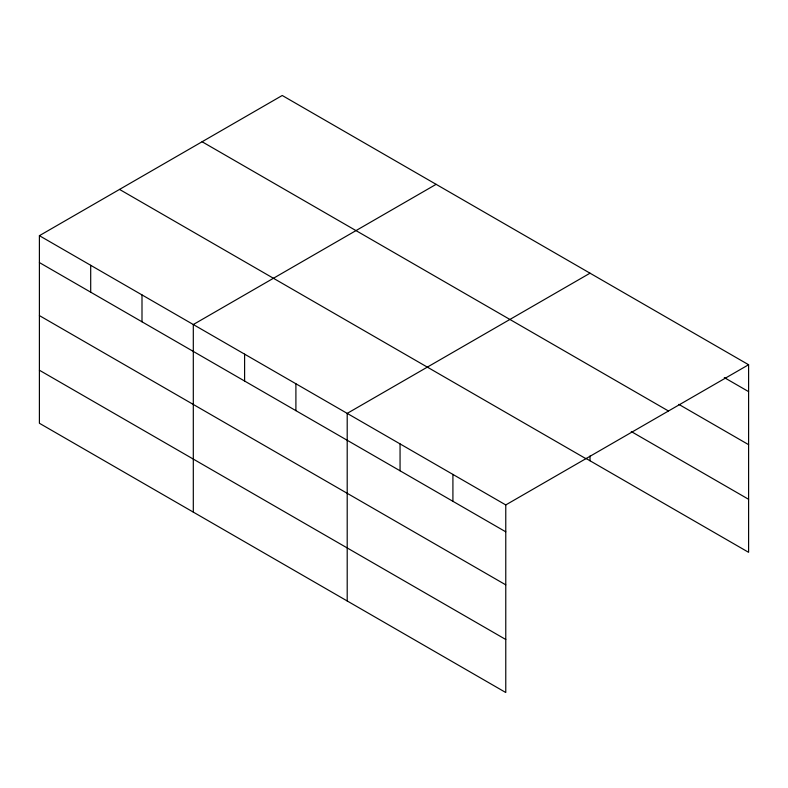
<?xml version="1.0" encoding="UTF-8"?>
<svg xmlns="http://www.w3.org/2000/svg" width="788" height="788" viewBox="0 0 788 788"><rect width="100%" height="100%" fill="white"/><g stroke="black" fill="none" stroke-linecap="round" stroke-linejoin="round"><path stroke-width="1.18" d="M39.4 235.681L505.768 504.931L505.768 692.514L39.4 423.264L39.4 235.681L282.232 95.486L748.6 364.736L748.6 552.319L585.848 458.36M436.128 184.333L193.306 324.538L193.306 512.111M590.035 273.19L347.203 413.385L347.203 600.968M505.768 504.931L748.6 364.736M724.29 377.59L748.6 391.626M678.832 404.372L748.6 444.659M202.092 141.751L668.47 411.001M631.257 431.548L748.6 499.296M119.53 189.416L585.908 458.675M39.4 262.562L505.768 531.821M39.4 315.594L505.768 584.854M39.4 370.232L505.768 639.492M590.035 455.956L590.035 460.773M452.913 474.415L452.913 501.306M400.058 443.9L400.058 470.791M295.904 383.766L295.904 410.656M244.605 354.147L244.605 381.037M141.998 294.919L141.998 321.799M90.699 265.3L90.699 292.181"/></g></svg>
